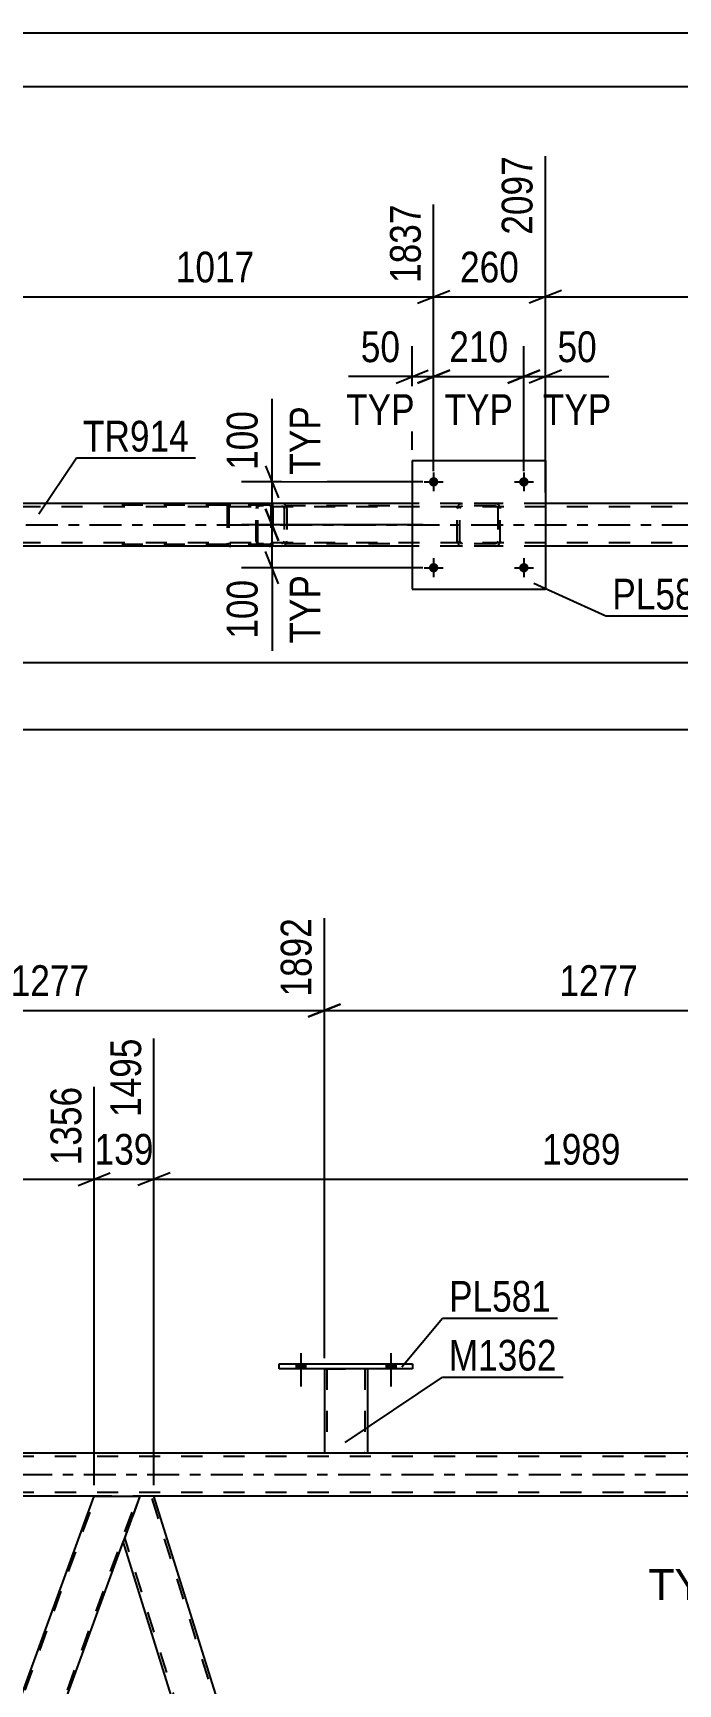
# Model space of a CAD drawing. Header units: millimetres. Extents: x 0 to 841, y 0 to 594.
# Drawn here: x 127.2 to 187.2, y 440.1 to 594 of the extents above; entities that cross this region are included whole.
import ezdxf

# ---------------------------------------------------------------- set-up
doc = ezdxf.new("R2010")
doc.units = ezdxf.units.MM
doc.linetypes.add('DXK_LINE_DOT2', pattern=[3.9198, 1.9599, -1.9599])
doc.linetypes.add('DXK_LINE_DOT3', pattern=[5.9187, 2.979, -0.9799, 0.9799, -0.9799])
doc.styles.add('Arial', font='ARIAL.TTF', dxfattribs={"height": 0.2})
doc.styles.add('Arial Narrow', font='ARIALN.TTF', dxfattribs={"height": 0.2})

# ---------------------------------------------------------------- blocks, each defined once
blk = doc.blocks.new('Unknown-318885039-1133')
at = {"color": 5, "linetype": 'Continuous'}
for p, q in [((841, 594), (0, 594)), ((836, 589), (5, 589))]:
    blk.add_line(p, q, dxfattribs=at)
blk = doc.blocks.new('Part-318885039-2922 - 2854')
at = {"color": 2, "linetype": 'Continuous'}
for p, q in [((162.44, 554.17), (162.44, 542.17)), ((162.44, 554.17), (174.84, 554.17)), ((174.84, 554.17), (174.84, 542.17)), ((162.44, 542.17), (174.84, 542.17))]:
    blk.add_line(p, q, dxfattribs=at)
blk = doc.blocks.new('Part-318885039-2949 - 2854')
at = {"color": 7, "linetype": 'DXK_LINE_DOT2'}
for p, q in [((166.64, 549.69), (166.68, 549.87)), ((166.68, 549.87), (166.64, 549.69)), ((166.64, 546.65), (166.64, 549.69)), ((166.88, 549.69), (166.9, 549.78)), ((166.88, 546.65), (166.88, 549.69)), ((166.9, 549.78), (166.95, 549.86)), ((166.94, 550.13), (167.12, 550.17)), ((167.12, 550.17), (166.94, 550.13)), ((166.95, 549.86), (167.03, 549.91)), ((167.03, 549.91), (167.12, 549.93)), ((170.16, 550.17), (167.12, 550.17)), ((170.16, 549.93), (167.12, 549.93)), ((170.16, 550.17), (170.34, 550.13)), ((170.34, 550.13), (170.16, 550.17)), ((170.16, 549.93), (170.25, 549.91)), ((170.25, 549.91), (170.33, 549.86)), ((170.33, 549.86), (170.38, 549.78)), ((170.38, 549.78), (170.4, 549.69)), ((170.4, 549.69), (170.4, 546.65)), ((170.6, 549.87), (170.64, 549.69)), ((170.64, 549.69), (170.6, 549.87)), ((170.64, 546.65), (170.64, 549.69)), ((166.68, 546.46), (166.64, 546.65)), ((166.64, 546.65), (166.68, 546.46)), ((166.9, 546.55), (166.88, 546.65)), ((166.95, 546.48), (166.9, 546.55)), ((167.12, 546.17), (166.94, 546.2)), ((166.94, 546.2), (167.12, 546.17)), ((167.03, 546.42), (166.95, 546.48)), ((167.12, 546.41), (167.03, 546.42)), ((170.16, 546.41), (167.12, 546.41)), ((170.25, 546.42), (170.16, 546.41)), ((170.34, 546.2), (170.16, 546.17)), ((170.16, 546.17), (170.34, 546.2)), ((170.33, 546.48), (170.25, 546.42)), ((170.38, 546.55), (170.33, 546.48)), ((170.4, 546.65), (170.38, 546.55)), ((170.64, 546.65), (170.6, 546.46)), ((170.6, 546.46), (170.64, 546.65)), ((170.16, 546.17), (167.12, 546.17))]:
    blk.add_line(p, q, dxfattribs=at)
at = {"color": 7, "linetype": 'DXK_LINE_DOT3'}
blk.add_line((168.64, 548.17), (168.64, 548.17), dxfattribs=at)
at = {"color": 7, "linetype": 'DXK_LINE_DOT2'}
for centre, start, end in [((167.12, 549.69), 112.5, 157.5), ((167.12, 549.69), 112.5, 157.5), ((170.16, 549.69), 22.5, 67.5), ((170.16, 549.69), 22.5, 67.5), ((167.12, 546.65), 202.5, 247.5), ((167.12, 546.65), 202.5, 247.5), ((170.16, 546.65), 292.5, 337.5), ((170.16, 546.65), 292.5, 337.5)]:
    blk.add_arc(centre, 0.48, start, end, dxfattribs=at)
blk = doc.blocks.new('Bolt-318885039-2910 - 2854')
at = {"linetype": 'Continuous'}
for points in [[(164.88, 544.17, -1), (164, 544.17, -1)], [(173.28, 544.17, -1), (172.4, 544.17, -1)]]:
    blk.add_hatch(color=1, dxfattribs=at).paths.add_polyline_path(points)
at = {"color": 1, "linetype": 'Continuous'}
for p, q in [((164.44, 545.05), (164.44, 543.29)), ((172.84, 545.05), (172.84, 543.29)), ((163.56, 544.17), (165.32, 544.17)), ((171.96, 544.17), (173.72, 544.17))]:
    blk.add_line(p, q, dxfattribs=at)
blk = doc.blocks.new('Bolt-318885039-2911 - 2854')
at = {"linetype": 'Continuous'}
for points in [[(164.88, 552.17, -1), (164, 552.17, -1)], [(173.28, 552.17, -1), (172.4, 552.17, -1)]]:
    blk.add_hatch(color=1, dxfattribs=at).paths.add_polyline_path(points)
at = {"color": 1, "linetype": 'Continuous'}
for p, q in [((164.44, 553.05), (164.44, 551.29)), ((172.84, 553.05), (172.84, 551.29)), ((163.56, 552.17), (165.32, 552.17)), ((171.96, 552.17), (173.72, 552.17))]:
    blk.add_line(p, q, dxfattribs=at)
blk = doc.blocks.new('Part-318885039-2992 - 2854')
at = {"color": 7, "linetype": 'DXK_LINE_DOT2'}
for p, q in [((149.13, 550.17), (133.8, 550.17)), ((149.13, 550.01), (133.8, 550.01)), ((145.24, 549.97), (145.21, 549.85)), ((145.21, 549.85), (145.21, 546.49)), ((145.38, 549.85), (145.39, 549.91)), ((145.38, 549.85), (145.38, 546.49)), ((145.39, 549.91), (145.43, 549.96)), ((145.55, 550.17), (145.42, 550.14)), ((145.43, 549.96), (145.49, 549.99)), ((145.49, 549.99), (145.55, 550.01)), ((149.26, 550.14), (149.13, 550.17)), ((149.13, 550.01), (149.19, 549.99)), ((149.19, 549.99), (149.22, 549.98)), ((149.22, 549.98), (149.25, 549.96)), ((149.25, 549.96), (149.28, 549.91)), ((149.28, 549.91), (149.3, 549.85)), ((149.3, 549.85), (149.3, 546.49)), ((149.47, 549.85), (149.44, 549.97)), ((149.47, 549.85), (149.47, 546.49)), ((149.13, 546.33), (133.8, 546.33)), ((145.21, 546.49), (145.24, 546.36)), ((145.39, 546.43), (145.38, 546.49)), ((145.43, 546.37), (145.39, 546.43)), ((145.42, 546.19), (145.55, 546.17)), ((145.43, 546.37), (145.46, 546.35)), ((145.46, 546.35), (145.49, 546.34)), ((145.49, 546.34), (145.55, 546.33)), ((149.19, 546.34), (149.13, 546.33)), ((149.13, 546.17), (149.26, 546.19)), ((149.25, 546.37), (149.19, 546.34)), ((149.28, 546.43), (149.25, 546.37)), ((149.3, 546.49), (149.28, 546.43)), ((149.44, 546.36), (149.47, 546.49)), ((149.13, 546.17), (133.8, 546.17))]:
    blk.add_line(p, q, dxfattribs=at)
for centre, start, end in [((145.54, 549.83), 110.7583, 155.68), ((149.14, 549.83), 24.32, 69.2417), ((145.54, 546.5), 204.32, 249.2417), ((149.14, 546.5), 290.7583, 335.68)]:
    blk.add_arc(centre, 0.331, start, end, dxfattribs=at)
blk = doc.blocks.new('Part-318885039-2999 - 2854')
at = {"color": 7, "linetype": 'DXK_LINE_DOT2'}
for p, q in [((147.94, 549.87), (147.92, 549.69)), ((147.92, 546.65), (147.92, 549.69)), ((148, 550.03), (147.94, 549.87)), ((148.09, 550.13), (148, 550.03)), ((148.06, 549.69), (148.07, 549.78)), ((148.06, 546.65), (148.06, 549.69)), ((148.07, 549.78), (148.1, 549.86)), ((148.19, 550.17), (148.09, 550.13)), ((148.1, 549.86), (148.14, 549.91)), ((148.14, 549.91), (148.19, 549.93)), ((160.35, 550.17), (148.19, 550.17)), ((160.35, 549.93), (148.19, 549.93)), ((149.47, 549.93), (149.47, 550.17)), ((150.47, 550.13), (150.28, 550.17)), ((150.28, 549.93), (150.38, 549.91)), ((150.38, 549.91), (150.46, 549.86)), ((150.46, 549.86), (150.51, 549.78)), ((150.51, 549.78), (150.53, 549.69)), ((150.53, 549.69), (150.53, 546.65)), ((150.77, 549.77), (150.75, 549.87)), ((150.79, 549.69), (150.77, 549.77)), ((150.79, 549.69), (150.79, 546.65)), ((147.92, 546.65), (147.94, 546.46)), ((147.94, 546.46), (148, 546.31)), ((148, 546.31), (148.09, 546.2)), ((148.07, 546.55), (148.06, 546.65)), ((148.1, 546.48), (148.07, 546.55)), ((148.09, 546.2), (148.19, 546.17)), ((148.14, 546.42), (148.1, 546.48)), ((148.19, 546.41), (148.14, 546.42)), ((160.35, 546.41), (148.19, 546.41)), ((149.47, 546.17), (149.47, 546.41)), ((150.38, 546.42), (150.28, 546.41)), ((150.28, 546.17), (150.47, 546.2)), ((150.46, 546.48), (150.38, 546.42)), ((150.51, 546.55), (150.46, 546.48)), ((150.53, 546.65), (150.51, 546.55)), ((150.75, 546.46), (150.77, 546.56)), ((150.77, 546.56), (150.79, 546.65)), ((160.35, 546.17), (148.19, 546.17))]:
    blk.add_line(p, q, dxfattribs=at)
for centre, start, end in [((150.3, 549.67), 23.8494, 68.8059), ((150.3, 546.66), 291.1941, 336.1506)]:
    blk.add_arc(centre, 0.492, start, end, dxfattribs=at)
blk = doc.blocks.new('Part-318885039-3064 - 2854')
at = {"color": 7, "linetype": 'DXK_LINE_DOT2'}
for p, q in [((755.01, 549.85), (90.98, 549.85)), ((174.84, 550.17), (162.44, 550.17)), ((755.01, 546.49), (90.98, 546.49)), ((174.84, 546.17), (162.44, 546.17))]:
    blk.add_line(p, q, dxfattribs=at)
at = {"color": 2, "linetype": 'Continuous'}
for p, q in [((162.44, 550.17), (123.76, 550.17)), ((213.52, 550.17), (174.84, 550.17)), ((162.44, 546.17), (123.76, 546.17)), ((213.52, 546.17), (174.84, 546.17))]:
    blk.add_line(p, q, dxfattribs=at)
at = {"color": 7, "linetype": 'DXK_LINE_DOT3'}
blk.add_line((90.98, 548.17), (755.01, 548.17), dxfattribs=at)
blk = doc.blocks.new('Part-318885039-3892 - 3851')
at = {"color": 2, "linetype": 'Continuous'}
for p, q in [((137.1, 457.66), (135.57, 453.47)), ((138.41, 457.66), (137.1, 457.66)), ((174.69, 341.27), (138.41, 457.66)), ((170.5, 341.27), (135.55, 453.41)), ((135.57, 453.47), (135.57, 453.46))]:
    blk.add_line(p, q, dxfattribs=at)
at = {"color": 7, "linetype": 'DXK_LINE_DOT2'}
for p, q in [((174.98, 339.54), (138.16, 457.66)), ((135.57, 453.47), (135.55, 453.41)), ((172.26, 336.44), (135.68, 453.79)), ((172.01, 336.44), (170.5, 341.27)), ((175.12, 339.91), (174.69, 341.27)), ((173.85, 336.44), (175.12, 339.91)), ((172.01, 336.44), (173.85, 336.44))]:
    blk.add_line(p, q, dxfattribs=at)
blk = doc.blocks.new('Part-318885039-3918 - 3851')
at = {"color": 2, "linetype": 'Continuous'}
for p, q in [((274.79, 461.66), (78.6, 461.66)), ((132.84, 457.66), (78.6, 457.66)), ((217.97, 457.66), (138.41, 457.66))]:
    blk.add_line(p, q, dxfattribs=at)
at = {"color": 7, "linetype": 'DXK_LINE_DOT2'}
for p, q in [((742.64, 461.34), (78.6, 461.34)), ((742.64, 457.98), (78.6, 457.98)), ((138.41, 457.66), (132.84, 457.66))]:
    blk.add_line(p, q, dxfattribs=at)
at = {"color": 7, "linetype": 'DXK_LINE_DOT3'}
blk.add_line((78.6, 459.66), (742.64, 459.66), dxfattribs=at)
blk = doc.blocks.new('Part-318885039-3935 - 3851')
at = {"color": 2, "linetype": 'Continuous'}
for p, q in [((88.72, 336.44), (132.84, 457.66)), ((132.84, 457.66), (137.1, 457.66)), ((92.98, 336.44), (135.57, 453.46))]:
    blk.add_line(p, q, dxfattribs=at)
at = {"color": 7, "linetype": 'DXK_LINE_DOT2'}
for p, q in [((88.89, 336.44), (133.01, 457.66)), ((92.81, 336.44), (136.93, 457.66)), ((137.1, 457.66), (135.57, 453.46)), ((88.72, 336.44), (92.98, 336.44))]:
    blk.add_line(p, q, dxfattribs=at)
blk = doc.blocks.new('Part-318885039-4019 - 3851')
at = {"color": 7, "linetype": 'DXK_LINE_DOT2'}
for p, q in [((174.02, 336.44), (218.14, 457.66)), ((177.94, 336.44), (222.06, 457.66)), ((222.23, 457.66), (220.7, 453.46)), ((173.85, 336.44), (175.61, 341.27)), ((178.11, 336.44), (179.87, 341.27)), ((178.11, 336.44), (173.85, 336.44))]:
    blk.add_line(p, q, dxfattribs=at)
at = {"color": 2, "linetype": 'Continuous'}
for p, q in [((175.61, 341.27), (217.97, 457.66)), ((217.97, 457.66), (222.23, 457.66)), ((179.87, 341.27), (220.7, 453.46))]:
    blk.add_line(p, q, dxfattribs=at)
blk = doc.blocks.new('Bolt-318885039-4110 - 3851')
at = {"linetype": 'Continuous'}
for points in [[(151.63, 469.5), (152.51, 469.5), (152.51, 469.98), (151.63, 469.98)], [(160.03, 469.5), (160.91, 469.5), (160.91, 469.98), (160.03, 469.98)]]:
    blk.add_hatch(color=1, dxfattribs=at).paths.add_polyline_path(points)
at = {"color": 1, "linetype": 'Continuous'}
for p, q in [((152.07, 470.98), (152.07, 467.86)), ((160.47, 470.98), (160.47, 467.86)), ((151.63, 469.98), (151.63, 469.5)), ((152.51, 469.98), (152.51, 469.5)), ((160.03, 469.98), (160.03, 469.5)), ((160.91, 469.98), (160.91, 469.5))]:
    blk.add_line(p, q, dxfattribs=at)
blk = doc.blocks.new('Bolt-318885039-4111 - 3851')
at = {"linetype": 'Continuous'}
for points in [[(151.63, 469.5), (152.51, 469.5), (152.51, 469.98), (151.63, 469.98)], [(160.03, 469.5), (160.91, 469.5), (160.91, 469.98), (160.03, 469.98)]]:
    blk.add_hatch(color=1, dxfattribs=at).paths.add_polyline_path(points)
at = {"color": 1, "linetype": 'Continuous'}
for p, q in [((152.07, 470.98), (152.07, 467.86)), ((160.47, 470.98), (160.47, 467.86)), ((151.63, 469.98), (151.63, 469.5)), ((152.51, 469.98), (152.51, 469.5)), ((160.03, 469.98), (160.03, 469.5)), ((160.91, 469.98), (160.91, 469.5))]:
    blk.add_line(p, q, dxfattribs=at)
blk = doc.blocks.new('Part-318885039-4249 - 3851')
at = {"color": 7, "linetype": 'DXK_LINE_DOT2'}
for p, q in [((154.27, 469.51), (158.27, 469.51)), ((154.27, 469.5), (154.27, 469.51)), ((154.27, 469.51), (154.27, 469.5)), ((154.51, 469.51), (154.51, 461.67)), ((158.03, 469.51), (158.03, 461.67)), ((158.27, 469.51), (158.27, 469.5)), ((158.27, 469.5), (158.27, 469.51)), ((158.01, 461.67), (157.97, 461.67)), ((157.97, 461.67), (158.01, 461.67)), ((158.03, 461.67), (158.01, 461.67)), ((158.01, 461.67), (158.03, 461.67))]:
    blk.add_line(p, q, dxfattribs=at)
at = {"color": 2, "linetype": 'Continuous'}
for p, q in [((154.27, 469.5), (154.27, 461.67)), ((158.27, 469.5), (158.27, 461.67)), ((154.27, 461.67), (158.27, 461.67))]:
    blk.add_line(p, q, dxfattribs=at)
blk = doc.blocks.new('Part-318885039-4254 - 3851')
at = {"color": 2, "linetype": 'Continuous'}
for p, q in [((150.07, 469.98), (162.47, 469.98)), ((150.07, 469.5), (150.07, 469.98)), ((162.47, 469.5), (150.07, 469.5)), ((162.47, 469.98), (162.47, 469.5))]:
    blk.add_line(p, q, dxfattribs=at)
blk = doc.blocks.new('StraightDimension-318885039-3815 - 2854')
at = {"color": 7, "linetype": 'Continuous'}
for p, q in [((148.8, 549.67), (150, 546.67)), ((163.47, 548.17), (146.55, 548.17)), ((149.4, 544.17), (149.4, 548.17)), ((150, 542.67), (148.8, 545.67)), ((163.44, 544.17), (146.55, 544.17))]:
    blk.add_line(p, q, dxfattribs=at)
at = {"color": 0}
blk.add_wipeout([(148.65, 543.64), (144.45, 543.64), (144.45, 536.96), (148.65, 536.96)], dxfattribs=at)
at = {"color": 0, "linetype": 'Continuous'}
blk.add_wipeout([(154.5, 544.09), (150.3, 544.09), (150.3, 536.5), (154.5, 536.5)], dxfattribs=at)
at = {"color": 7, "linetype": 'Continuous'}
blk.add_line((149.4, 544.17), (149.4, 536.43), dxfattribs=at)
blk.add_line((149.4, 544.17), (149.4, 536.43), dxfattribs=at)
at = {"color": 3, "linetype": 'Continuous', "style": 'Arial Narrow'}
blk.add_text('TYP', height=2.863, rotation=90.0002, dxfattribs=at).set_placement((153.9, 537.1))
at = {"color": 3, "style": 'Arial Narrow'}
blk.add_text('100', height=2.863, rotation=90.0002, dxfattribs=at).set_placement((148.05, 537.56))
blk = doc.blocks.new('StraightDimension-318885039-3112 - 2854')
at = {"color": 7, "linetype": 'Continuous'}
blk.add_line((90.34, 529.08), (797.57, 529.08), dxfattribs=at)
blk = doc.blocks.new('StraightDimension-318885039-3680 - 2854')
at = {"color": 7, "linetype": 'Continuous'}
blk.add_line((90.98, 535.34), (796.93, 535.34), dxfattribs=at)
blk = doc.blocks.new('StraightDimension-318885039-3749 - 2854')
at = {"color": 7, "linetype": 'Continuous'}
for p, q in [((172.84, 553.17), (172.84, 564.83)), ((174.84, 555.17), (174.84, 564.83)), ((171.34, 561.38), (174.34, 562.58)), ((172.84, 561.98), (174.84, 561.98)), ((176.34, 562.58), (173.34, 561.38))]:
    blk.add_line(p, q, dxfattribs=at)
at = {"color": 0}
blk.add_wipeout([(180.22, 562.73), (180.22, 566.93), (175.37, 566.93), (175.37, 562.73)], dxfattribs=at)
at = {"color": 0, "linetype": 'Continuous'}
blk.add_wipeout([(181.59, 556.88), (181.59, 561.08), (174, 561.08), (174, 556.88)], dxfattribs=at)
at = {"color": 7, "linetype": 'Continuous'}
blk.add_line((174.84, 561.98), (180.75, 561.98), dxfattribs=at)
blk.add_line((174.84, 561.98), (180.75, 561.98), dxfattribs=at)
at = {"color": 3, "style": 'Arial Narrow'}
blk.add_text('50', height=2.863, dxfattribs=at).set_placement((175.97, 563.33))
at = {"color": 3, "linetype": 'Continuous', "style": 'Arial Narrow'}
blk.add_text('TYP', height=2.863, dxfattribs=at).set_placement((174.6, 557.48))
blk = doc.blocks.new('StraightDimension-318885039-3762 - 2854')
at = {"color": 7, "linetype": 'Continuous'}
for p, q in [((164.44, 553.17), (164.44, 564.83)), ((172.84, 553.17), (172.84, 564.83)), ((162.94, 561.38), (165.94, 562.58)), ((164.44, 561.98), (172.84, 561.98)), ((174.34, 562.58), (171.34, 561.38))]:
    blk.add_line(p, q, dxfattribs=at)
at = {"color": 0}
blk.add_wipeout([(171.98, 562.73), (171.98, 566.93), (165.3, 566.93), (165.3, 562.73)], dxfattribs=at)
at = {"color": 0, "linetype": 'Continuous'}
blk.add_wipeout([(172.44, 556.88), (172.44, 561.08), (164.85, 561.08), (164.85, 556.88)], dxfattribs=at)
at = {"color": 3, "style": 'Arial Narrow'}
blk.add_text('210', height=2.863, dxfattribs=at).set_placement((165.9, 563.33))
at = {"color": 3, "linetype": 'Continuous', "style": 'Arial Narrow'}
blk.add_text('TYP', height=2.863, dxfattribs=at).set_placement((165.45, 557.48))
blk = doc.blocks.new('StraightDimension-318885039-13133 - 2854')
at = {"color": 7, "linetype": 'Continuous'}
for p, q in [((123.76, 550.85), (123.76, 580.7)), ((164.44, 553.17), (164.44, 578.02)), ((125.26, 570.01), (122.26, 568.81)), ((123.76, 569.41), (164.44, 569.41)), ((162.94, 568.81), (165.94, 570.01))]:
    blk.add_line(p, q, dxfattribs=at)
at = {"color": 0, "linetype": 'Continuous'}
blk.add_wipeout([(163.84, 578.62), (159.64, 578.62), (159.64, 570.11), (163.84, 570.11)], dxfattribs=at)
at = {"color": 0}
blk.add_wipeout([(148.36, 570.16), (148.36, 574.36), (139.84, 574.36), (139.84, 570.16)], dxfattribs=at)
at = {"color": 3, "linetype": 'Continuous', "style": 'Arial Narrow'}
blk.add_text('1837', height=2.863, rotation=90.0002, dxfattribs=at).set_placement((163.24, 570.71))
at = {"color": 3, "style": 'Arial Narrow'}
blk.add_text('1017', height=2.863, dxfattribs=at).set_placement((140.44, 570.76))
blk = doc.blocks.new('StraightDimension-318885039-3778 - 2854')
at = {"color": 7, "linetype": 'Continuous'}
for p, q in [((162.44, 555.17), (162.44, 564.83)), ((164.44, 553.17), (164.44, 564.83)), ((160.94, 561.38), (163.94, 562.58)), ((162.44, 561.98), (164.44, 561.98)), ((165.94, 562.58), (162.94, 561.38))]:
    blk.add_line(p, q, dxfattribs=at)
at = {"color": 0}
blk.add_wipeout([(161.92, 562.73), (161.92, 566.93), (157.06, 566.93), (157.06, 562.73)], dxfattribs=at)
at = {"color": 0, "linetype": 'Continuous'}
blk.add_wipeout([(163.28, 556.88), (163.28, 561.08), (155.69, 561.08), (155.69, 556.88)], dxfattribs=at)
at = {"color": 7, "linetype": 'Continuous'}
blk.add_line((162.44, 561.98), (156.53, 561.98), dxfattribs=at)
blk.add_line((162.44, 561.98), (156.53, 561.98), dxfattribs=at)
at = {"color": 3, "style": 'Arial Narrow'}
blk.add_text('50', height=2.863, dxfattribs=at).set_placement((157.66, 563.33))
at = {"color": 3, "linetype": 'Continuous', "style": 'Arial Narrow'}
blk.add_text('TYP', height=2.863, dxfattribs=at).set_placement((156.29, 557.48))
blk = doc.blocks.new('StraightDimension-318885039-3792 - 2854')
at = {"color": 7, "linetype": 'Continuous'}
for p, q in [((148.8, 553.67), (150, 550.67)), ((163.44, 552.17), (146.55, 552.17)), ((149.4, 548.17), (149.4, 552.17)), ((150, 546.67), (148.8, 549.67)), ((163.47, 548.17), (146.55, 548.17))]:
    blk.add_line(p, q, dxfattribs=at)
at = {"color": 0}
blk.add_wipeout([(148.65, 559.38), (144.45, 559.38), (144.45, 552.69), (148.65, 552.69)], dxfattribs=at)
at = {"color": 0, "linetype": 'Continuous'}
blk.add_wipeout([(154.5, 559.83), (150.3, 559.83), (150.3, 552.24), (154.5, 552.24)], dxfattribs=at)
at = {"color": 7, "linetype": 'Continuous'}
blk.add_line((149.4, 552.17), (149.4, 559.9), dxfattribs=at)
blk.add_line((149.4, 552.17), (149.4, 559.9), dxfattribs=at)
at = {"color": 3, "style": 'Arial Narrow'}
blk.add_text('100', height=2.863, rotation=90.0002, dxfattribs=at).set_placement((148.05, 553.29))
at = {"color": 3, "linetype": 'Continuous', "style": 'Arial Narrow'}
blk.add_text('TYP', height=2.863, rotation=90.0002, dxfattribs=at).set_placement((153.9, 552.84))
blk = doc.blocks.new('StraightDimension-318885039-13131 - 2854')
at = {"color": 7, "linetype": 'Continuous'}
for p, q in [((174.84, 551.17), (174.84, 582.52)), ((215.52, 553.17), (215.52, 578.02)), ((176.34, 570.01), (173.34, 568.81)), ((174.84, 569.41), (215.52, 569.41)), ((214.02, 568.81), (217.02, 570.01))]:
    blk.add_line(p, q, dxfattribs=at)
at = {"color": 0, "linetype": 'Continuous'}
blk.add_wipeout([(214.92, 578.62), (210.72, 578.62), (210.72, 570.11), (214.92, 570.11)], dxfattribs=at)
at = {"color": 0}
blk.add_wipeout([(199.44, 570.16), (199.44, 574.36), (190.92, 574.36), (190.92, 570.16)], dxfattribs=at)
at = {"color": 3, "linetype": 'Continuous', "style": 'Arial Narrow'}
blk.add_text('3114', height=2.863, rotation=90.0002, dxfattribs=at).set_placement((214.32, 570.71))
at = {"color": 3, "style": 'Arial Narrow'}
blk.add_text('1017', height=2.863, dxfattribs=at).set_placement((191.52, 570.76))
blk = doc.blocks.new('StraightDimension-318885039-13132 - 2854')
at = {"color": 7, "linetype": 'Continuous'}
for p, q in [((174.84, 551.17), (174.84, 582.52)), ((164.44, 553.17), (164.44, 578.02)), ((162.94, 568.81), (165.94, 570.01)), ((164.44, 569.41), (174.84, 569.41)), ((176.34, 570.01), (173.34, 568.81))]:
    blk.add_line(p, q, dxfattribs=at)
at = {"color": 0}
blk.add_wipeout([(172.98, 570.16), (172.98, 574.36), (166.3, 574.36), (166.3, 570.16)], dxfattribs=at)
at = {"color": 3, "style": 'Arial Narrow'}
blk.add_text('260', height=2.863, dxfattribs=at).set_placement((166.9, 570.76))
at = {"color": 0, "linetype": 'Continuous'}
blk.add_wipeout([(174.24, 583.12), (170.04, 583.12), (170.04, 574.61), (174.24, 574.61)], dxfattribs=at)
at = {"color": 3, "linetype": 'Continuous', "style": 'Arial Narrow'}
blk.add_text('2097', height=2.863, rotation=90.0002, dxfattribs=at).set_placement((173.64, 575.21))
blk = doc.blocks.new('StraightDimension-318885039-14830 - 3851')
at = {"color": 7, "linetype": 'Continuous'}
for p, q in [((138.41, 458.66), (138.41, 500.3)), ((132.84, 458.66), (132.84, 495.8)), ((131.34, 486.59), (134.34, 487.79)), ((139.91, 487.79), (136.91, 486.59)), ((132.84, 487.19), (138.41, 487.19))]:
    blk.add_line(p, q, dxfattribs=at)
at = {"color": 0}
blk.add_wipeout([(138.97, 487.94), (138.97, 492.14), (132.28, 492.14), (132.28, 487.94)], dxfattribs=at)
at = {"color": 3, "style": 'Arial Narrow'}
blk.add_text('139', height=2.863, dxfattribs=at).set_placement((132.88, 488.54))
at = {"color": 0, "linetype": 'Continuous'}
blk.add_wipeout([(137.81, 500.9), (133.61, 500.9), (133.61, 492.39), (137.81, 492.39)], dxfattribs=at)
at = {"color": 3, "linetype": 'Continuous', "style": 'Arial Narrow'}
blk.add_text('1495', height=2.863, rotation=90.0002, dxfattribs=at).set_placement((137.21, 492.99))
blk = doc.blocks.new('StraightDimension-318885039-14300 - 3851')
at = {"color": 7, "linetype": 'Continuous'}
for p, q in [((154.27, 470.51), (154.27, 511.52)), ((205.35, 470.51), (205.35, 511.52)), ((155.77, 503.51), (152.77, 502.31)), ((203.85, 502.31), (206.85, 503.51)), ((154.27, 502.91), (205.35, 502.91))]:
    blk.add_line(p, q, dxfattribs=at)
at = {"color": 0, "linetype": 'Continuous'}
blk.add_wipeout([(204.75, 512.12), (200.55, 512.12), (200.55, 503.61), (204.75, 503.61)], dxfattribs=at)
at = {"color": 0}
blk.add_wipeout([(184.07, 503.66), (184.07, 507.86), (175.55, 507.86), (175.55, 503.66)], dxfattribs=at)
at = {"color": 3, "linetype": 'Continuous', "style": 'Arial Narrow'}
blk.add_text('3169', height=2.863, rotation=90.0002, dxfattribs=at).set_placement((204.15, 504.21))
at = {"color": 3, "style": 'Arial Narrow'}
blk.add_text('1277', height=2.863, dxfattribs=at).set_placement((176.15, 504.26))
blk = doc.blocks.new('StraightDimension-318885039-14831 - 3851')
at = {"color": 7, "linetype": 'Continuous'}
for p, q in [((132.84, 458.66), (132.84, 495.8)), ((78.6, 462.67), (78.6, 490.32)), ((80.1, 487.79), (77.1, 486.59)), ((131.34, 486.59), (134.34, 487.79)), ((78.6, 487.19), (132.84, 487.19))]:
    blk.add_line(p, q, dxfattribs=at)
at = {"color": 0, "linetype": 'Continuous'}
for points in [[(132.24, 496.4), (128.04, 496.4), (128.04, 487.89), (132.24, 487.89)], [(78, 490.92), (73.8, 490.92), (73.8, 487.89), (78, 487.89)]]:
    blk.add_wipeout(points, dxfattribs=at)
at = {"color": 0}
blk.add_wipeout([(109.98, 487.94), (109.98, 492.14), (101.47, 492.14), (101.47, 487.94)], dxfattribs=at)
at = {"color": 3, "linetype": 'Continuous', "style": 'Arial Narrow'}
for s, height, p in [('1356', 2.863, (131.64, 488.49)), ('0', 2.86, (77.4, 488.49))]:
    blk.add_text(s, height=height, rotation=90.0002, dxfattribs=at).set_placement(p)
at = {"color": 3, "style": 'Arial Narrow'}
blk.add_text('1356', height=2.863, dxfattribs=at).set_placement((102.07, 488.54))
blk = doc.blocks.new('StraightDimension-318885039-5129 - 3851')
at = {"color": 7, "linetype": 'Continuous'}
for p, q in [((30.66, 468.96), (29.46, 471.96)), ((80.21, 470.46), (27.21, 470.46)), ((30.06, 326.07), (30.06, 470.46)), ((29.46, 327.57), (30.66, 324.57)), ((166.37, 326.07), (27.21, 326.07))]:
    blk.add_line(p, q, dxfattribs=at)
at = {"color": 0}
blk.add_wipeout([(29.31, 402.52), (25.11, 402.52), (25.11, 394.01), (29.31, 394.01)], dxfattribs=at)
at = {"color": 3, "style": 'Arial Narrow'}
blk.add_text('3610', height=2.863, rotation=90.0002, dxfattribs=at).set_placement((28.71, 394.61))
blk = doc.blocks.new('StraightDimension-318885039-14301 - 3851')
at = {"color": 7, "linetype": 'Continuous'}
for p, q in [((154.27, 470.51), (154.27, 511.52)), ((103.19, 470.51), (103.19, 509.7)), ((104.69, 503.51), (101.69, 502.31)), ((152.77, 502.31), (155.77, 503.51)), ((103.19, 502.91), (154.27, 502.91))]:
    blk.add_line(p, q, dxfattribs=at)
at = {"color": 0, "linetype": 'Continuous'}
blk.add_wipeout([(153.67, 512.12), (149.47, 512.12), (149.47, 503.61), (153.67, 503.61)], dxfattribs=at)
at = {"color": 0}
blk.add_wipeout([(132.98, 503.66), (132.98, 507.86), (124.47, 507.86), (124.47, 503.66)], dxfattribs=at)
at = {"color": 3, "linetype": 'Continuous', "style": 'Arial Narrow'}
blk.add_text('1892', height=2.863, rotation=90.0002, dxfattribs=at).set_placement((153.07, 504.21))
at = {"color": 3, "style": 'Arial Narrow'}
blk.add_text('1277', height=2.863, dxfattribs=at).set_placement((125.07, 504.26))
blk = doc.blocks.new('StraightDimension-318885039-14829 - 3851')
at = {"color": 7, "linetype": 'Continuous'}
for p, q in [((138.41, 458.66), (138.41, 500.3)), ((217.97, 458.66), (217.97, 495.8)), ((139.91, 487.79), (136.91, 486.59)), ((216.47, 486.59), (219.47, 487.79)), ((138.41, 487.19), (217.97, 487.19))]:
    blk.add_line(p, q, dxfattribs=at)
at = {"color": 0, "linetype": 'Continuous'}
blk.add_wipeout([(217.37, 496.4), (213.17, 496.4), (213.17, 487.89), (217.37, 487.89)], dxfattribs=at)
at = {"color": 0}
blk.add_wipeout([(182.45, 487.94), (182.45, 492.14), (173.94, 492.14), (173.94, 487.94)], dxfattribs=at)
at = {"color": 3, "linetype": 'Continuous', "style": 'Arial Narrow'}
blk.add_text('3484', height=2.863, rotation=90.0002, dxfattribs=at).set_placement((216.77, 488.49))
at = {"color": 3, "style": 'Arial Narrow'}
blk.add_text('1989', height=2.863, dxfattribs=at).set_placement((174.54, 488.54))
blk = doc.blocks.new('Mark-318885039-2918 - 2854')
at = {"color": 0}
blk.add_wipeout([(190.57, 540.28), (190.57, 543.28), (181.07, 543.28), (181.07, 540.28)], dxfattribs=at)
blk.add_wipeout([(190.57, 540.28), (190.57, 543.28), (181.07, 543.28), (181.07, 540.28)], dxfattribs=at)
at = {"color": 30, "linetype": 'Continuous'}
for p, q in [((173.78, 542.74), (180.47, 539.68)), ((180.47, 539.68), (191.17, 539.68))]:
    blk.add_line(p, q, dxfattribs=at)
at = {"color": 3, "style": 'Arial Narrow'}
blk.add_text('PL581', height=2.863, dxfattribs=at).set_placement((181.07, 540.28))
blk = doc.blocks.new('Mark-318885039-3060 - 2854')
at = {"color": 0}
blk.add_wipeout([(141.66, 555), (141.66, 558), (131.8, 558), (131.8, 555)], dxfattribs=at)
blk.add_wipeout([(141.66, 555), (141.66, 558), (131.8, 558), (131.8, 555)], dxfattribs=at)
at = {"color": 30, "linetype": 'Continuous'}
for p, q in [((127.68, 549.19), (131.2, 554.4)), ((131.2, 554.4), (142.26, 554.4))]:
    blk.add_line(p, q, dxfattribs=at)
at = {"color": 3, "style": 'Arial Narrow'}
blk.add_text('TR914', height=2.863, dxfattribs=at).set_placement((131.8, 555))
blk = doc.blocks.new('Mark-318885039-4245 - 3851')
at = {"color": 0}
blk.add_wipeout([(175.9, 469.35), (175.9, 472.35), (165.85, 472.35), (165.85, 469.35)], dxfattribs=at)
blk.add_wipeout([(175.9, 469.35), (175.9, 472.35), (165.85, 472.35), (165.85, 469.35)], dxfattribs=at)
at = {"color": 30, "linetype": 'Continuous'}
for p, q in [((156.22, 462.66), (165.25, 468.75)), ((165.25, 468.75), (176.5, 468.75))]:
    blk.add_line(p, q, dxfattribs=at)
at = {"color": 3, "style": 'Arial Narrow'}
blk.add_text('M1362', height=2.863, dxfattribs=at).set_placement((165.85, 469.35))
blk = doc.blocks.new('Mark-318885039-4250 - 3851')
at = {"color": 0}
blk.add_wipeout([(175.37, 474.84), (175.37, 477.84), (165.87, 477.84), (165.87, 474.84)], dxfattribs=at)
blk.add_wipeout([(175.37, 474.84), (175.37, 477.84), (165.87, 477.84), (165.87, 474.84)], dxfattribs=at)
at = {"color": 30, "linetype": 'Continuous'}
for p, q in [((161.49, 469.69), (165.27, 474.24)), ((165.27, 474.24), (175.97, 474.24))]:
    blk.add_line(p, q, dxfattribs=at)
at = {"color": 3, "style": 'Arial Narrow'}
blk.add_text('PL581', height=2.863, dxfattribs=at).set_placement((165.87, 474.84))
blk = doc.blocks.new('WeldMark-318885039-5501 - 3851')
at = {"linetype": 'Continuous'}
blk.add_hatch(color=30, dxfattribs=at).paths.add_polyline_path([(216.03, 456.29), (218.8, 457.66), (217.01, 455.15)])
at = {"color": 30, "linetype": 'Continuous'}
blk.add_line((218.8, 457.66), (208.52, 448.88), dxfattribs=at)
at = {"color": 3, "linetype": 'Continuous'}
for q in [(191.81, 453.17), (191.81, 444.6)]:
    blk.add_line((196.09, 448.88), q, dxfattribs=at)
for start, end in [(90, 270), (270, 90)]:
    blk.add_arc((208.52, 448.88), 1.5, start, end, dxfattribs=at)
at = {"color": 0}
blk.add_wipeout([(200.62, 444.78), (200.62, 448.18), (197.99, 448.18), (197.99, 444.78)], dxfattribs=at)
at = {"color": 30, "linetype": 'Continuous'}
blk.add_line((196.09, 448.88), (208.52, 448.88), dxfattribs=at)
at = {"color": 3, "linetype": 'Continuous'}
for p, q in [((201.27, 448.88), (205.56, 448.88)), ((205.56, 448.88), (201.27, 444.6)), ((201.27, 444.6), (201.27, 448.88))]:
    blk.add_line(p, q, dxfattribs=at)
at = {"color": 3, "style": 'Arial'}
blk.add_text('6', height=2.87, dxfattribs=at).set_placement((198.19, 444.98))
at = {"color": 0, "linetype": 'Continuous'}
blk.add_wipeout([(192.19, 447.98), (192.19, 450.98), (184.42, 450.98), (184.42, 447.98)], dxfattribs=at)
blk.add_wipeout([(192.19, 447.98), (192.19, 450.98), (184.42, 450.98), (184.42, 447.98)], dxfattribs=at)
at = {"color": 3, "linetype": 'Continuous', "style": 'Arial'}
blk.add_text('TYP', height=2.865, dxfattribs=at).set_placement((184.42, 447.98))

msp = doc.modelspace()

# ---------------------------------------------------------------- block references
for name in ['Unknown-318885039-1133', 'Part-318885039-2922 - 2854', 'Bolt-318885039-2911 - 2854', 'Part-318885039-3064 - 2854', 'Part-318885039-2992 - 2854', 'Part-318885039-2999 - 2854', 'Part-318885039-2949 - 2854', 'Bolt-318885039-2910 - 2854', 'Bolt-318885039-4110 - 3851', 'Bolt-318885039-4111 - 3851', 'Part-318885039-4254 - 3851', 'Part-318885039-4249 - 3851', 'Part-318885039-3918 - 3851', 'Part-318885039-3935 - 3851', 'Part-318885039-3892 - 3851', 'Part-318885039-4019 - 3851']:
    msp.add_blockref(name, (0, 0))

# ---------------------------------------------------------------- next in the draw order: block references
for name in ['StraightDimension-318885039-3749 - 2854', 'StraightDimension-318885039-3815 - 2854', 'StraightDimension-318885039-14300 - 3851', 'StraightDimension-318885039-14830 - 3851', 'WeldMark-318885039-5501 - 3851']:
    msp.add_blockref(name, (0, 0))

# ---------------------------------------------------------------- next in the draw order: block references
for name in ['StraightDimension-318885039-3762 - 2854', 'StraightDimension-318885039-3112 - 2854', 'StraightDimension-318885039-14831 - 3851']:
    msp.add_blockref(name, (0, 0))

# ---------------------------------------------------------------- next in the draw order: block references
for name in ['StraightDimension-318885039-13131 - 2854', 'StraightDimension-318885039-13133 - 2854', 'StraightDimension-318885039-3680 - 2854', 'StraightDimension-318885039-5129 - 3851']:
    msp.add_blockref(name, (0, 0))

# ---------------------------------------------------------------- next in the draw order: block references
for name in ['StraightDimension-318885039-3778 - 2854', 'Mark-318885039-3060 - 2854', 'Mark-318885039-2918 - 2854', 'StraightDimension-318885039-14301 - 3851']:
    msp.add_blockref(name, (0, 0))

# ---------------------------------------------------------------- next in the draw order: block references
for name in ['StraightDimension-318885039-3792 - 2854', 'StraightDimension-318885039-14829 - 3851']:
    msp.add_blockref(name, (0, 0))

# ---------------------------------------------------------------- next in the draw order: block references
for name in ['StraightDimension-318885039-13132 - 2854', 'Mark-318885039-4245 - 3851']:
    msp.add_blockref(name, (0, 0))

# ---------------------------------------------------------------- next in the draw order: block references
msp.add_blockref('Mark-318885039-4250 - 3851', (0, 0))

doc.saveas('drawing.dxf')
